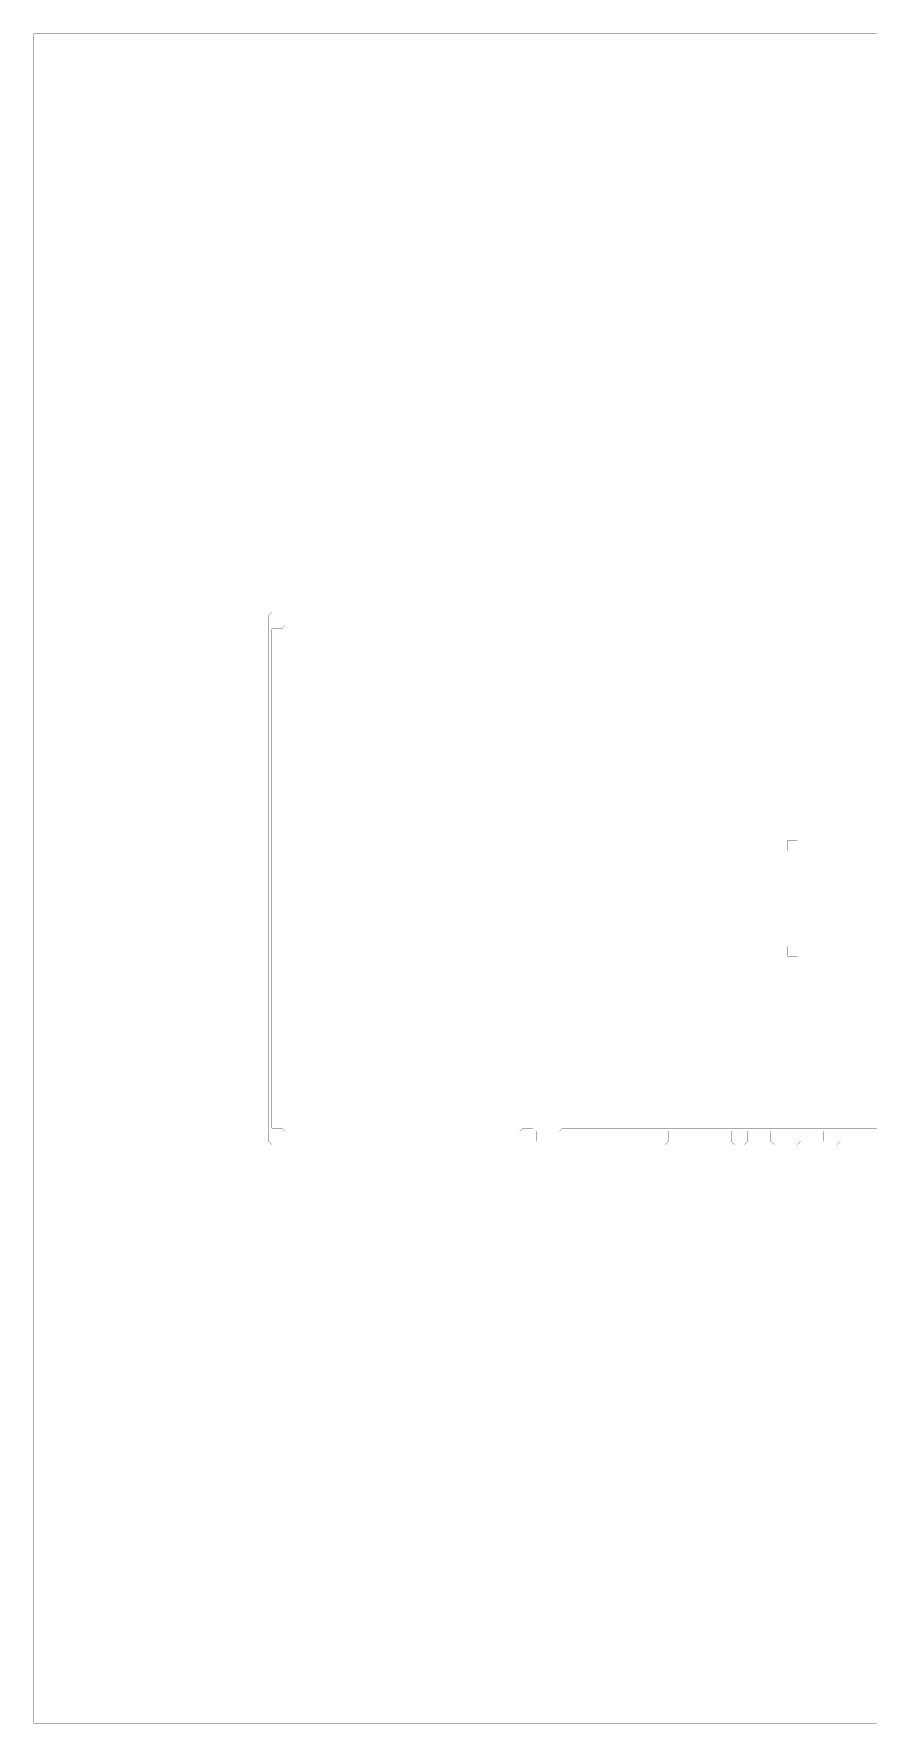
# Model space of a CAD drawing. Header units: metres. Extents: x 0 to 4990, y -4990 to 0.
# Drawn here: x 0 to 2489, y -4990 to 0 of the extents above; entities that cross this region are included whole.
import ezdxf

# ---------------------------------------------------------------- set-up
doc = ezdxf.new("R2010")
doc.units = ezdxf.units.M
doc.layers.add('conductor', color=1, linetype='Continuous')
doc.layers.add('substrate', color=5, linetype='Continuous')

msp = doc.modelspace()

# ---------------------------------------------------------------- linework, layer by layer
at = {"layer": 'conductor', "const_width": 0.5}
msp.add_lwpolyline([(2490.234375, -1718.75), (2480.46875, -1718.75), (2470.703125, -1718.75), (2460.9375, -1718.75), (2451.171875, -1718.75), (2441.40625, -1718.75), (2431.640625, -1718.75), (2421.875, -1718.75), (2412.109375, -1718.75), (2402.34375, -1718.75), (2392.578125, -1718.75), (2382.8125, -1718.75), (2373.046875, -1718.75), (2363.28125, -1718.75), (2353.515625, -1718.75), (2343.75, -1718.75), (2333.984375, -1718.75), (2324.21875, -1718.75), (2314.453125, -1718.75), (2304.6875, -1718.75), (2294.921875, -1718.75), (2285.15625, -1718.75), (2275.390625, -1718.75), (2265.625, -1718.75), (2255.859375, -1718.75), (2246.09375, -1718.75), (2236.328125, -1718.75), (2226.5625, -1718.75), (2216.796875, -1718.75), (2207.03125, -1718.75), (2197.265625, -1718.75), (2187.5, -1718.75), (2177.734375, -1718.75), (2167.96875, -1718.75), (2158.203125, -1718.75), (2148.4375, -1718.75), (2138.671875, -1718.75), (2128.90625, -1718.75), (2119.140625, -1718.75), (2109.375, -1718.75), (2099.609375, -1718.75), (2089.84375, -1718.75), (2080.078125, -1718.75), (2070.3125, -1718.75), (2060.546875, -1718.75), (2050.78125, -1718.75), (2041.015625, -1718.75), (2031.25, -1718.75), (2021.484375, -1718.75), (2011.71875, -1718.75), (2001.953125, -1718.75), (1992.1875, -1718.75), (1982.421875, -1718.75), (1972.65625, -1718.75), (1962.890625, -1718.75), (1953.125, -1718.75), (1943.359375, -1718.75), (1933.59375, -1718.75), (1923.828125, -1718.75), (1914.0625, -1718.75), (1904.296875, -1718.75), (1894.53125, -1718.75), (1884.765625, -1718.75), (1875, -1718.75), (1865.234375, -1718.75), (1855.46875, -1718.75), (1845.703125, -1718.75), (1835.9375, -1718.75), (1826.171875, -1718.75), (1816.40625, -1718.75), (1806.640625, -1718.75), (1796.875, -1718.75), (1787.109375, -1718.75), (1777.34375, -1718.75), (1767.578125, -1718.75), (1757.8125, -1718.75), (1748.046875, -1718.75), (1738.28125, -1718.75), (1728.515625, -1718.75), (1718.75, -1718.75), (1708.984375, -1718.75), (1699.21875, -1718.75), (1689.453125, -1718.75), (1679.6875, -1718.75), (1669.921875, -1718.75), (1660.15625, -1718.75), (1650.390625, -1718.75), (1640.625, -1718.75), (1630.859375, -1718.75), (1621.09375, -1718.75), (1611.328125, -1718.75), (1601.5625, -1718.75), (1591.796875, -1718.75), (1582.03125, -1718.75), (1572.265625, -1718.75), (1562.5, -1718.75), (1552.734375, -1718.75), (1542.96875, -1718.75), (1533.203125, -1718.75), (1523.4375, -1718.75), (1513.671875, -1718.75), (1503.90625, -1718.75), (1494.140625, -1718.75), (1484.375, -1718.75), (1474.609375, -1718.75), (1464.84375, -1718.75), (1455.078125, -1718.75), (1445.3125, -1718.75), (1435.546875, -1718.75), (1425.78125, -1718.75), (1416.015625, -1718.75), (1406.25, -1718.75), (1396.484375, -1718.75), (1386.71875, -1718.75), (1376.953125, -1718.75), (1367.1875, -1718.75), (1357.421875, -1718.75), (1347.65625, -1718.75), (1337.890625, -1718.75), (1328.125, -1718.75), (1318.359375, -1718.75), (1308.59375, -1718.75), (1298.828125, -1718.75), (1289.0625, -1718.75), (1279.296875, -1718.75), (1269.53125, -1718.75), (1259.765625, -1718.75), (1250, -1718.75), (1240.234375, -1718.75), (1230.46875, -1718.75), (1220.703125, -1718.75), (1210.9375, -1718.75), (1201.171875, -1718.75), (1191.40625, -1718.75), (1181.640625, -1718.75), (1171.875, -1718.75), (1162.109375, -1718.75), (1152.34375, -1718.75), (1142.578125, -1718.75), (1132.8125, -1718.75), (1123.046875, -1718.75), (1113.28125, -1718.75), (1103.515625, -1718.75), (1093.75, -1718.75), (1083.984375, -1718.75), (1074.21875, -1718.75), (1064.453125, -1718.75), (1054.6875, -1718.75), (1044.921875, -1718.75), (1035.15625, -1718.75), (1025.390625, -1718.75), (1015.625, -1718.75), (1005.859375, -1718.75), (996.09375, -1718.75), (986.328125, -1718.75), (976.5625, -1718.75), (966.796875, -1718.75), (957.03125, -1718.75), (947.265625, -1718.75), (937.5, -1718.75), (927.734375, -1718.75), (917.96875, -1718.75), (908.203125, -1718.75), (898.4375, -1718.75), (888.671875, -1718.75), (878.90625, -1718.75), (869.140625, -1718.75), (859.375, -1718.75), (849.609375, -1718.75), (839.84375, -1718.75), (830.078125, -1718.75), (820.3125, -1718.75), (810.546875, -1718.75), (800.78125, -1718.75), (791.015625, -1718.75), (781.25, -1718.75), (771.484375, -1718.75), (761.71875, -1718.75), (751.953125, -1718.75), (742.1875, -1718.75), (742.1875, -1728.515625), (742.1875, -1738.28125), (742.1875, -1748.046875), (732.421875, -1757.8125), (722.65625, -1757.8125), (712.890625, -1757.8125), (703.125, -1757.8125), (703.125, -1767.578125), (703.125, -1777.34375), (703.125, -1787.109375), (703.125, -1796.875), (703.125, -1806.640625), (703.125, -1816.40625), (703.125, -1826.171875), (703.125, -1835.9375), (703.125, -1845.703125), (703.125, -1855.46875), (703.125, -1865.234375), (703.125, -1875), (703.125, -1884.765625), (703.125, -1894.53125), (703.125, -1904.296875), (703.125, -1914.0625), (703.125, -1923.828125), (703.125, -1933.59375), (703.125, -1943.359375), (703.125, -1953.125), (703.125, -1962.890625), (703.125, -1972.65625), (703.125, -1982.421875), (703.125, -1992.1875), (703.125, -2001.953125), (703.125, -2011.71875), (703.125, -2021.484375), (703.125, -2031.25), (703.125, -2041.015625), (703.125, -2050.78125), (703.125, -2060.546875), (703.125, -2070.3125), (703.125, -2080.078125), (703.125, -2089.84375), (703.125, -2099.609375), (703.125, -2109.375), (703.125, -2119.140625), (703.125, -2128.90625), (703.125, -2138.671875), (703.125, -2148.4375), (703.125, -2158.203125), (703.125, -2167.96875), (703.125, -2177.734375), (703.125, -2187.5), (703.125, -2197.265625), (703.125, -2207.03125), (703.125, -2216.796875), (703.125, -2226.5625), (703.125, -2236.328125), (703.125, -2246.09375), (703.125, -2255.859375), (703.125, -2265.625), (703.125, -2275.390625), (703.125, -2285.15625), (703.125, -2294.921875), (703.125, -2304.6875), (703.125, -2314.453125), (703.125, -2324.21875), (703.125, -2333.984375), (703.125, -2343.75), (703.125, -2353.515625), (703.125, -2363.28125), (703.125, -2373.046875), (703.125, -2382.8125), (703.125, -2392.578125), (703.125, -2402.34375), (703.125, -2412.109375), (703.125, -2421.875), (703.125, -2431.640625), (703.125, -2441.40625), (703.125, -2451.171875), (703.125, -2460.9375), (703.125, -2470.703125), (703.125, -2480.46875), (703.125, -2490.234375), (703.125, -2500), (703.125, -2509.765625), (703.125, -2519.53125), (703.125, -2529.296875), (703.125, -2539.0625), (703.125, -2548.828125), (703.125, -2558.59375), (703.125, -2568.359375), (703.125, -2578.125), (703.125, -2587.890625), (703.125, -2597.65625), (703.125, -2607.421875), (703.125, -2617.1875), (703.125, -2626.953125), (703.125, -2636.71875), (703.125, -2646.484375), (703.125, -2656.25), (703.125, -2666.015625), (703.125, -2675.78125), (703.125, -2685.546875), (703.125, -2695.3125), (703.125, -2705.078125), (703.125, -2714.84375), (703.125, -2724.609375), (703.125, -2734.375), (703.125, -2744.140625), (703.125, -2753.90625), (703.125, -2763.671875), (703.125, -2773.4375), (703.125, -2783.203125), (703.125, -2792.96875), (703.125, -2802.734375), (703.125, -2812.5), (703.125, -2822.265625), (703.125, -2832.03125), (703.125, -2841.796875), (703.125, -2851.5625), (703.125, -2861.328125), (703.125, -2871.09375), (703.125, -2880.859375), (703.125, -2890.625), (703.125, -2900.390625), (703.125, -2910.15625), (703.125, -2919.921875), (703.125, -2929.6875), (703.125, -2939.453125), (703.125, -2949.21875), (703.125, -2958.984375), (703.125, -2968.75), (703.125, -2978.515625), (703.125, -2988.28125), (703.125, -2998.046875), (703.125, -3007.8125), (703.125, -3017.578125), (703.125, -3027.34375), (703.125, -3037.109375), (703.125, -3046.875), (703.125, -3056.640625), (703.125, -3066.40625), (703.125, -3076.171875), (703.125, -3085.9375), (703.125, -3095.703125), (703.125, -3105.46875), (703.125, -3115.234375), (703.125, -3125), (703.125, -3134.765625), (703.125, -3144.53125), (703.125, -3154.296875), (703.125, -3164.0625), (703.125, -3173.828125), (703.125, -3183.59375), (703.125, -3193.359375), (703.125, -3203.125), (703.125, -3212.890625), (703.125, -3222.65625), (703.125, -3232.421875), (712.890625, -3232.421875), (722.65625, -3232.421875), (732.421875, -3232.421875), (742.1875, -3242.1875), (742.1875, -3251.953125), (742.1875, -3261.71875), (742.1875, -3271.484375), (751.953125, -3271.484375), (761.71875, -3271.484375), (771.484375, -3271.484375), (781.25, -3271.484375), (791.015625, -3271.484375), (800.78125, -3271.484375), (810.546875, -3271.484375), (820.3125, -3271.484375), (830.078125, -3271.484375), (839.84375, -3271.484375), (849.609375, -3271.484375), (859.375, -3271.484375), (869.140625, -3271.484375), (878.90625, -3271.484375), (888.671875, -3271.484375), (898.4375, -3271.484375), (908.203125, -3271.484375), (917.96875, -3271.484375), (927.734375, -3271.484375), (937.5, -3271.484375), (947.265625, -3271.484375), (957.03125, -3271.484375), (966.796875, -3271.484375), (976.5625, -3271.484375), (986.328125, -3271.484375), (996.09375, -3271.484375), (1005.859375, -3271.484375), (1015.625, -3271.484375), (1025.390625, -3271.484375), (1035.15625, -3271.484375), (1044.921875, -3271.484375), (1054.6875, -3271.484375), (1064.453125, -3271.484375), (1074.21875, -3271.484375), (1083.984375, -3271.484375), (1093.75, -3271.484375), (1103.515625, -3271.484375), (1113.28125, -3271.484375), (1123.046875, -3271.484375), (1132.8125, -3271.484375), (1142.578125, -3271.484375), (1152.34375, -3271.484375), (1162.109375, -3271.484375), (1171.875, -3271.484375), (1181.640625, -3271.484375), (1191.40625, -3271.484375), (1201.171875, -3271.484375), (1210.9375, -3271.484375), (1220.703125, -3271.484375), (1230.46875, -3271.484375), (1240.234375, -3271.484375), (1250, -3271.484375), (1259.765625, -3271.484375), (1269.53125, -3271.484375), (1279.296875, -3271.484375), (1289.0625, -3271.484375), (1298.828125, -3271.484375), (1308.59375, -3271.484375), (1318.359375, -3271.484375), (1328.125, -3271.484375), (1337.890625, -3271.484375), (1347.65625, -3271.484375), (1357.421875, -3271.484375), (1367.1875, -3271.484375), (1376.953125, -3271.484375), (1386.71875, -3271.484375), (1396.484375, -3271.484375), (1406.25, -3271.484375), (1416.015625, -3271.484375), (1425.78125, -3271.484375), (1435.546875, -3271.484375), (1435.546875, -3261.71875), (1435.546875, -3251.953125), (1435.546875, -3242.1875), (1445.3125, -3232.421875), (1455.078125, -3232.421875), (1464.84375, -3232.421875), (1474.609375, -3232.421875), (1484.375, -3242.1875), (1484.375, -3251.953125), (1484.375, -3261.71875), (1484.375, -3271.484375), (1494.140625, -3271.484375), (1503.90625, -3271.484375), (1513.671875, -3271.484375), (1523.4375, -3271.484375), (1533.203125, -3271.484375), (1542.96875, -3271.484375), (1552.734375, -3271.484375), (1552.734375, -3261.71875), (1552.734375, -3251.953125), (1552.734375, -3242.1875), (1562.5, -3232.421875), (1572.265625, -3232.421875), (1582.03125, -3232.421875), (1591.796875, -3232.421875), (1601.5625, -3232.421875), (1611.328125, -3232.421875), (1621.09375, -3232.421875), (1630.859375, -3232.421875), (1640.625, -3232.421875), (1650.390625, -3232.421875), (1660.15625, -3232.421875), (1669.921875, -3232.421875), (1679.6875, -3232.421875), (1689.453125, -3232.421875), (1699.21875, -3232.421875), (1708.984375, -3232.421875), (1718.75, -3232.421875), (1728.515625, -3232.421875), (1738.28125, -3232.421875), (1748.046875, -3232.421875), (1757.8125, -3232.421875), (1767.578125, -3232.421875), (1777.34375, -3232.421875), (1787.109375, -3232.421875), (1796.875, -3232.421875), (1806.640625, -3232.421875), (1816.40625, -3232.421875), (1826.171875, -3232.421875), (1835.9375, -3232.421875), (1845.703125, -3232.421875), (1855.46875, -3232.421875), (1865.234375, -3232.421875), (1875, -3232.421875), (1884.765625, -3232.421875), (1894.53125, -3232.421875), (1904.296875, -3232.421875), (1914.0625, -3232.421875), (1923.828125, -3232.421875), (1933.59375, -3232.421875), (1943.359375, -3232.421875), (1953.125, -3232.421875), (1962.890625, -3232.421875), (1972.65625, -3232.421875), (1982.421875, -3232.421875), (1992.1875, -3232.421875), (2001.953125, -3232.421875), (2011.71875, -3232.421875), (2021.484375, -3232.421875), (2031.25, -3232.421875), (2041.015625, -3232.421875), (2050.78125, -3232.421875), (2060.546875, -3232.421875), (2070.3125, -3232.421875), (2080.078125, -3232.421875), (2089.84375, -3232.421875), (2099.609375, -3232.421875), (2109.375, -3232.421875), (2119.140625, -3232.421875), (2128.90625, -3232.421875), (2138.671875, -3232.421875), (2148.4375, -3232.421875), (2158.203125, -3232.421875), (2167.96875, -3232.421875), (2177.734375, -3232.421875), (2187.5, -3232.421875), (2197.265625, -3232.421875), (2207.03125, -3232.421875), (2216.796875, -3232.421875), (2226.5625, -3232.421875), (2236.328125, -3232.421875), (2246.09375, -3232.421875), (2255.859375, -3232.421875), (2265.625, -3232.421875), (2275.390625, -3232.421875), (2285.15625, -3232.421875), (2294.921875, -3232.421875), (2304.6875, -3232.421875), (2314.453125, -3232.421875), (2324.21875, -3232.421875), (2333.984375, -3232.421875), (2343.75, -3232.421875), (2353.515625, -3232.421875), (2363.28125, -3232.421875), (2373.046875, -3232.421875), (2382.8125, -3232.421875), (2392.578125, -3232.421875), (2402.34375, -3232.421875), (2412.109375, -3232.421875), (2421.875, -3232.421875), (2431.640625, -3232.421875), (2441.40625, -3232.421875), (2451.171875, -3232.421875), (2460.9375, -3232.421875), (2470.703125, -3232.421875), (2480.46875, -3232.421875), (2490.234375, -3232.421875)], dxfattribs=at)
at = {"layer": 'substrate', "const_width": 0.5}
for points in [[(2490.234375, 0), (2480.46875, 0), (2470.703125, 0), (2460.9375, 0), (2451.171875, 0), (2441.40625, 0), (2431.640625, 0), (2421.875, 0), (2412.109375, 0), (2402.34375, 0), (2392.578125, 0), (2382.8125, 0), (2373.046875, 0), (2363.28125, 0), (2353.515625, 0), (2343.75, 0), (2333.984375, 0), (2324.21875, 0), (2314.453125, 0), (2304.6875, 0), (2294.921875, 0), (2285.15625, 0), (2275.390625, 0), (2265.625, 0), (2255.859375, 0), (2246.09375, 0), (2236.328125, 0), (2226.5625, 0), (2216.796875, 0), (2207.03125, 0), (2197.265625, 0), (2187.5, 0), (2177.734375, 0), (2167.96875, 0), (2158.203125, 0), (2148.4375, 0), (2138.671875, 0), (2128.90625, 0), (2119.140625, 0), (2109.375, 0), (2099.609375, 0), (2089.84375, 0), (2080.078125, 0), (2070.3125, 0), (2060.546875, 0), (2050.78125, 0), (2041.015625, 0), (2031.25, 0), (2021.484375, 0), (2011.71875, 0), (2001.953125, 0), (1992.1875, 0), (1982.421875, 0), (1972.65625, 0), (1962.890625, 0), (1953.125, 0), (1943.359375, 0), (1933.59375, 0), (1923.828125, 0), (1914.0625, 0), (1904.296875, 0), (1894.53125, 0), (1884.765625, 0), (1875, 0), (1865.234375, 0), (1855.46875, 0), (1845.703125, 0), (1835.9375, 0), (1826.171875, 0), (1816.40625, 0), (1806.640625, 0), (1796.875, 0), (1787.109375, 0), (1777.34375, 0), (1767.578125, 0), (1757.8125, 0), (1748.046875, 0), (1738.28125, 0), (1728.515625, 0), (1718.75, 0), (1708.984375, 0), (1699.21875, 0), (1689.453125, 0), (1679.6875, 0), (1669.921875, 0), (1660.15625, 0), (1650.390625, 0), (1640.625, 0), (1630.859375, 0), (1621.09375, 0), (1611.328125, 0), (1601.5625, 0), (1591.796875, 0), (1582.03125, 0), (1572.265625, 0), (1562.5, 0), (1552.734375, 0), (1542.96875, 0), (1533.203125, 0), (1523.4375, 0), (1513.671875, 0), (1503.90625, 0), (1494.140625, 0), (1484.375, 0), (1474.609375, 0), (1464.84375, 0), (1455.078125, 0), (1445.3125, 0), (1435.546875, 0), (1425.78125, 0), (1416.015625, 0), (1406.25, 0), (1396.484375, 0), (1386.71875, 0), (1376.953125, 0), (1367.1875, 0), (1357.421875, 0), (1347.65625, 0), (1337.890625, 0), (1328.125, 0), (1318.359375, 0), (1308.59375, 0), (1298.828125, 0), (1289.0625, 0), (1279.296875, 0), (1269.53125, 0), (1259.765625, 0), (1250, 0), (1240.234375, 0), (1230.46875, 0), (1220.703125, 0), (1210.9375, 0), (1201.171875, 0), (1191.40625, 0), (1181.640625, 0), (1171.875, 0), (1162.109375, 0), (1152.34375, 0), (1142.578125, 0), (1132.8125, 0), (1123.046875, 0), (1113.28125, 0), (1103.515625, 0), (1093.75, 0), (1083.984375, 0), (1074.21875, 0), (1064.453125, 0), (1054.6875, 0), (1044.921875, 0), (1035.15625, 0), (1025.390625, 0), (1015.625, 0), (1005.859375, 0), (996.09375, 0), (986.328125, 0), (976.5625, 0), (966.796875, 0), (957.03125, 0), (947.265625, 0), (937.5, 0), (927.734375, 0), (917.96875, 0), (908.203125, 0), (898.4375, 0), (888.671875, 0), (878.90625, 0), (869.140625, 0), (859.375, 0), (849.609375, 0), (839.84375, 0), (830.078125, 0), (820.3125, 0), (810.546875, 0), (800.78125, 0), (791.015625, 0), (781.25, 0), (771.484375, 0), (761.71875, 0), (751.953125, 0), (742.1875, 0), (732.421875, 0), (722.65625, 0), (712.890625, 0), (703.125, 0), (693.359375, 0), (683.59375, 0), (673.828125, 0), (664.0625, 0), (654.296875, 0), (644.53125, 0), (634.765625, 0), (625, 0), (615.234375, 0), (605.46875, 0), (595.703125, 0), (585.9375, 0), (576.171875, 0), (566.40625, 0), (556.640625, 0), (546.875, 0), (537.109375, 0), (527.34375, 0), (517.578125, 0), (507.8125, 0), (498.046875, 0), (488.28125, 0), (478.515625, 0), (468.75, 0), (458.984375, 0), (449.21875, 0), (439.453125, 0), (429.6875, 0), (419.921875, 0), (410.15625, 0), (400.390625, 0), (390.625, 0), (380.859375, 0), (371.09375, 0), (361.328125, 0), (351.5625, 0), (341.796875, 0), (332.03125, 0), (322.265625, 0), (312.5, 0), (302.734375, 0), (292.96875, 0), (283.203125, 0), (273.4375, 0), (263.671875, 0), (253.90625, 0), (244.140625, 0), (234.375, 0), (224.609375, 0), (214.84375, 0), (205.078125, 0), (195.3125, 0), (185.546875, 0), (175.78125, 0), (166.015625, 0), (156.25, 0), (146.484375, 0), (136.71875, 0), (126.953125, 0), (117.1875, 0), (107.421875, 0), (97.65625, 0), (87.890625, 0), (78.125, 0), (68.359375, 0), (58.59375, 0), (48.828125, 0), (39.0625, 0), (29.296875, 0), (19.53125, 0), (9.765625, 0), (0, 0), (0, -9.765625), (0, -19.53125), (0, -29.296875), (0, -39.0625), (0, -48.828125), (0, -58.59375), (0, -68.359375), (0, -78.125), (0, -87.890625), (0, -97.65625), (0, -107.421875), (0, -117.1875), (0, -126.953125), (0, -136.71875), (0, -146.484375), (0, -156.25), (0, -166.015625), (0, -175.78125), (0, -185.546875), (0, -195.3125), (0, -205.078125), (0, -214.84375), (0, -224.609375), (0, -234.375), (0, -244.140625), (0, -253.90625), (0, -263.671875), (0, -273.4375), (0, -283.203125), (0, -292.96875), (0, -302.734375), (0, -312.5), (0, -322.265625), (0, -332.03125), (0, -341.796875), (0, -351.5625), (0, -361.328125), (0, -371.09375), (0, -380.859375), (0, -390.625), (0, -400.390625), (0, -410.15625), (0, -419.921875), (0, -429.6875), (0, -439.453125), (0, -449.21875), (0, -458.984375), (0, -468.75), (0, -478.515625), (0, -488.28125), (0, -498.046875), (0, -507.8125), (0, -517.578125), (0, -527.34375), (0, -537.109375), (0, -546.875), (0, -556.640625), (0, -566.40625), (0, -576.171875), (0, -585.9375), (0, -595.703125), (0, -605.46875), (0, -615.234375), (0, -625), (0, -634.765625), (0, -644.53125), (0, -654.296875), (0, -664.0625), (0, -673.828125), (0, -683.59375), (0, -693.359375), (0, -703.125), (0, -712.890625), (0, -722.65625), (0, -732.421875), (0, -742.1875), (0, -751.953125), (0, -761.71875), (0, -771.484375), (0, -781.25), (0, -791.015625), (0, -800.78125), (0, -810.546875), (0, -820.3125), (0, -830.078125), (0, -839.84375), (0, -849.609375), (0, -859.375), (0, -869.140625), (0, -878.90625), (0, -888.671875), (0, -898.4375), (0, -908.203125), (0, -917.96875), (0, -927.734375), (0, -937.5), (0, -947.265625), (0, -957.03125), (0, -966.796875), (0, -976.5625), (0, -986.328125), (0, -996.09375), (0, -1005.859375), (0, -1015.625), (0, -1025.390625), (0, -1035.15625), (0, -1044.921875), (0, -1054.6875), (0, -1064.453125), (0, -1074.21875), (0, -1083.984375), (0, -1093.75), (0, -1103.515625), (0, -1113.28125), (0, -1123.046875), (0, -1132.8125), (0, -1142.578125), (0, -1152.34375), (0, -1162.109375), (0, -1171.875), (0, -1181.640625), (0, -1191.40625), (0, -1201.171875), (0, -1210.9375), (0, -1220.703125), (0, -1230.46875), (0, -1240.234375), (0, -1250), (0, -1259.765625), (0, -1269.53125), (0, -1279.296875), (0, -1289.0625), (0, -1298.828125), (0, -1308.59375), (0, -1318.359375), (0, -1328.125), (0, -1337.890625), (0, -1347.65625), (0, -1357.421875), (0, -1367.1875), (0, -1376.953125), (0, -1386.71875), (0, -1396.484375), (0, -1406.25), (0, -1416.015625), (0, -1425.78125), (0, -1435.546875), (0, -1445.3125), (0, -1455.078125), (0, -1464.84375), (0, -1474.609375), (0, -1484.375), (0, -1494.140625), (0, -1503.90625), (0, -1513.671875), (0, -1523.4375), (0, -1533.203125), (0, -1542.96875), (0, -1552.734375), (0, -1562.5), (0, -1572.265625), (0, -1582.03125), (0, -1591.796875), (0, -1601.5625), (0, -1611.328125), (0, -1621.09375), (0, -1630.859375), (0, -1640.625), (0, -1650.390625), (0, -1660.15625), (0, -1669.921875), (0, -1679.6875), (0, -1689.453125), (0, -1699.21875), (0, -1708.984375), (0, -1718.75), (0, -1728.515625), (0, -1738.28125), (0, -1748.046875), (0, -1757.8125), (0, -1767.578125), (0, -1777.34375), (0, -1787.109375), (0, -1796.875), (0, -1806.640625), (0, -1816.40625), (0, -1826.171875), (0, -1835.9375), (0, -1845.703125), (0, -1855.46875), (0, -1865.234375), (0, -1875), (0, -1884.765625), (0, -1894.53125), (0, -1904.296875), (0, -1914.0625), (0, -1923.828125), (0, -1933.59375), (0, -1943.359375), (0, -1953.125), (0, -1962.890625), (0, -1972.65625), (0, -1982.421875), (0, -1992.1875), (0, -2001.953125), (0, -2011.71875), (0, -2021.484375), (0, -2031.25), (0, -2041.015625), (0, -2050.78125), (0, -2060.546875), (0, -2070.3125), (0, -2080.078125), (0, -2089.84375), (0, -2099.609375), (0, -2109.375), (0, -2119.140625), (0, -2128.90625), (0, -2138.671875), (0, -2148.4375), (0, -2158.203125), (0, -2167.96875), (0, -2177.734375), (0, -2187.5), (0, -2197.265625), (0, -2207.03125), (0, -2216.796875), (0, -2226.5625), (0, -2236.328125), (0, -2246.09375), (0, -2255.859375), (0, -2265.625), (0, -2275.390625), (0, -2285.15625), (0, -2294.921875), (0, -2304.6875), (0, -2314.453125), (0, -2324.21875), (0, -2333.984375), (0, -2343.75), (0, -2353.515625), (0, -2363.28125), (0, -2373.046875), (0, -2382.8125), (0, -2392.578125), (0, -2402.34375), (0, -2412.109375), (0, -2421.875), (0, -2431.640625), (0, -2441.40625), (0, -2451.171875), (0, -2460.9375), (0, -2470.703125), (0, -2480.46875), (0, -2490.234375), (0, -2500), (0, -2509.765625), (0, -2519.53125), (0, -2529.296875), (0, -2539.0625), (0, -2548.828125), (0, -2558.59375), (0, -2568.359375), (0, -2578.125), (0, -2587.890625), (0, -2597.65625), (0, -2607.421875), (0, -2617.1875), (0, -2626.953125), (0, -2636.71875), (0, -2646.484375), (0, -2656.25), (0, -2666.015625), (0, -2675.78125), (0, -2685.546875), (0, -2695.3125), (0, -2705.078125), (0, -2714.84375), (0, -2724.609375), (0, -2734.375), (0, -2744.140625), (0, -2753.90625), (0, -2763.671875), (0, -2773.4375), (0, -2783.203125), (0, -2792.96875), (0, -2802.734375), (0, -2812.5), (0, -2822.265625), (0, -2832.03125), (0, -2841.796875), (0, -2851.5625), (0, -2861.328125), (0, -2871.09375), (0, -2880.859375), (0, -2890.625), (0, -2900.390625), (0, -2910.15625), (0, -2919.921875), (0, -2929.6875), (0, -2939.453125), (0, -2949.21875), (0, -2958.984375), (0, -2968.75), (0, -2978.515625), (0, -2988.28125), (0, -2998.046875), (0, -3007.8125), (0, -3017.578125), (0, -3027.34375), (0, -3037.109375), (0, -3046.875), (0, -3056.640625), (0, -3066.40625), (0, -3076.171875), (0, -3085.9375), (0, -3095.703125), (0, -3105.46875), (0, -3115.234375), (0, -3125), (0, -3134.765625), (0, -3144.53125), (0, -3154.296875), (0, -3164.0625), (0, -3173.828125), (0, -3183.59375), (0, -3193.359375), (0, -3203.125), (0, -3212.890625), (0, -3222.65625), (0, -3232.421875), (0, -3242.1875), (0, -3251.953125), (0, -3261.71875), (0, -3271.484375), (0, -3281.25), (0, -3291.015625), (0, -3300.78125), (0, -3310.546875), (0, -3320.3125), (0, -3330.078125), (0, -3339.84375), (0, -3349.609375), (0, -3359.375), (0, -3369.140625), (0, -3378.90625), (0, -3388.671875), (0, -3398.4375), (0, -3408.203125), (0, -3417.96875), (0, -3427.734375), (0, -3437.5), (0, -3447.265625), (0, -3457.03125), (0, -3466.796875), (0, -3476.5625), (0, -3486.328125), (0, -3496.09375), (0, -3505.859375), (0, -3515.625), (0, -3525.390625), (0, -3535.15625), (0, -3544.921875), (0, -3554.6875), (0, -3564.453125), (0, -3574.21875), (0, -3583.984375), (0, -3593.75), (0, -3603.515625), (0, -3613.28125), (0, -3623.046875), (0, -3632.8125), (0, -3642.578125), (0, -3652.34375), (0, -3662.109375), (0, -3671.875), (0, -3681.640625), (0, -3691.40625), (0, -3701.171875), (0, -3710.9375), (0, -3720.703125), (0, -3730.46875), (0, -3740.234375), (0, -3750), (0, -3759.765625), (0, -3769.53125), (0, -3779.296875), (0, -3789.0625), (0, -3798.828125), (0, -3808.59375), (0, -3818.359375), (0, -3828.125), (0, -3837.890625), (0, -3847.65625), (0, -3857.421875), (0, -3867.1875), (0, -3876.953125), (0, -3886.71875), (0, -3896.484375), (0, -3906.25), (0, -3916.015625), (0, -3925.78125), (0, -3935.546875), (0, -3945.3125), (0, -3955.078125), (0, -3964.84375), (0, -3974.609375), (0, -3984.375), (0, -3994.140625), (0, -4003.90625), (0, -4013.671875), (0, -4023.4375), (0, -4033.203125), (0, -4042.96875), (0, -4052.734375), (0, -4062.5), (0, -4072.265625), (0, -4082.03125), (0, -4091.796875), (0, -4101.5625), (0, -4111.328125), (0, -4121.09375), (0, -4130.859375), (0, -4140.625), (0, -4150.390625), (0, -4160.15625), (0, -4169.921875), (0, -4179.6875), (0, -4189.453125), (0, -4199.21875), (0, -4208.984375), (0, -4218.75), (0, -4228.515625), (0, -4238.28125), (0, -4248.046875), (0, -4257.8125), (0, -4267.578125), (0, -4277.34375), (0, -4287.109375), (0, -4296.875), (0, -4306.640625), (0, -4316.40625), (0, -4326.171875), (0, -4335.9375), (0, -4345.703125), (0, -4355.46875), (0, -4365.234375), (0, -4375), (0, -4384.765625), (0, -4394.53125), (0, -4404.296875), (0, -4414.0625), (0, -4423.828125), (0, -4433.59375), (0, -4443.359375), (0, -4453.125), (0, -4462.890625), (0, -4472.65625), (0, -4482.421875), (0, -4492.1875), (0, -4501.953125), (0, -4511.71875), (0, -4521.484375), (0, -4531.25), (0, -4541.015625), (0, -4550.78125), (0, -4560.546875), (0, -4570.3125), (0, -4580.078125), (0, -4589.84375), (0, -4599.609375), (0, -4609.375), (0, -4619.140625), (0, -4628.90625), (0, -4638.671875), (0, -4648.4375), (0, -4658.203125), (0, -4667.96875), (0, -4677.734375), (0, -4687.5), (0, -4697.265625), (0, -4707.03125), (0, -4716.796875), (0, -4726.5625), (0, -4736.328125), (0, -4746.09375), (0, -4755.859375), (0, -4765.625), (0, -4775.390625), (0, -4785.15625), (0, -4794.921875), (0, -4804.6875), (0, -4814.453125), (0, -4824.21875), (0, -4833.984375), (0, -4843.75), (0, -4853.515625), (0, -4863.28125), (0, -4873.046875), (0, -4882.8125), (0, -4892.578125), (0, -4902.34375), (0, -4912.109375), (0, -4921.875), (0, -4931.640625), (0, -4941.40625), (0, -4951.171875), (0, -4960.9375), (0, -4970.703125), (0, -4980.46875), (0, -4990.234375), (9.765625, -4990.234375), (19.53125, -4990.234375), (29.296875, -4990.234375), (39.0625, -4990.234375), (48.828125, -4990.234375), (58.59375, -4990.234375), (68.359375, -4990.234375), (78.125, -4990.234375), (87.890625, -4990.234375), (97.65625, -4990.234375), (107.421875, -4990.234375), (117.1875, -4990.234375), (126.953125, -4990.234375), (136.71875, -4990.234375), (146.484375, -4990.234375), (156.25, -4990.234375), (166.015625, -4990.234375), (175.78125, -4990.234375), (185.546875, -4990.234375), (195.3125, -4990.234375), (205.078125, -4990.234375), (214.84375, -4990.234375), (224.609375, -4990.234375), (234.375, -4990.234375), (244.140625, -4990.234375), (253.90625, -4990.234375), (263.671875, -4990.234375), (273.4375, -4990.234375), (283.203125, -4990.234375), (292.96875, -4990.234375), (302.734375, -4990.234375), (312.5, -4990.234375), (322.265625, -4990.234375), (332.03125, -4990.234375), (341.796875, -4990.234375), (351.5625, -4990.234375), (361.328125, -4990.234375), (371.09375, -4990.234375), (380.859375, -4990.234375), (390.625, -4990.234375), (400.390625, -4990.234375), (410.15625, -4990.234375), (419.921875, -4990.234375), (429.6875, -4990.234375), (439.453125, -4990.234375), (449.21875, -4990.234375), (458.984375, -4990.234375), (468.75, -4990.234375), (478.515625, -4990.234375), (488.28125, -4990.234375), (498.046875, -4990.234375), (507.8125, -4990.234375), (517.578125, -4990.234375), (527.34375, -4990.234375), (537.109375, -4990.234375), (546.875, -4990.234375), (556.640625, -4990.234375), (566.40625, -4990.234375), (576.171875, -4990.234375), (585.9375, -4990.234375), (595.703125, -4990.234375), (605.46875, -4990.234375), (615.234375, -4990.234375), (625, -4990.234375), (634.765625, -4990.234375), (644.53125, -4990.234375), (654.296875, -4990.234375), (664.0625, -4990.234375), (673.828125, -4990.234375), (683.59375, -4990.234375), (693.359375, -4990.234375), (703.125, -4990.234375), (712.890625, -4990.234375), (722.65625, -4990.234375), (732.421875, -4990.234375), (742.1875, -4990.234375), (751.953125, -4990.234375), (761.71875, -4990.234375), (771.484375, -4990.234375), (781.25, -4990.234375), (791.015625, -4990.234375), (800.78125, -4990.234375), (810.546875, -4990.234375), (820.3125, -4990.234375), (830.078125, -4990.234375), (839.84375, -4990.234375), (849.609375, -4990.234375), (859.375, -4990.234375), (869.140625, -4990.234375), (878.90625, -4990.234375), (888.671875, -4990.234375), (898.4375, -4990.234375), (908.203125, -4990.234375), (917.96875, -4990.234375), (927.734375, -4990.234375), (937.5, -4990.234375), (947.265625, -4990.234375), (957.03125, -4990.234375), (966.796875, -4990.234375), (976.5625, -4990.234375), (986.328125, -4990.234375), (996.09375, -4990.234375), (1005.859375, -4990.234375), (1015.625, -4990.234375), (1025.390625, -4990.234375), (1035.15625, -4990.234375), (1044.921875, -4990.234375), (1054.6875, -4990.234375), (1064.453125, -4990.234375), (1074.21875, -4990.234375), (1083.984375, -4990.234375), (1093.75, -4990.234375), (1103.515625, -4990.234375), (1113.28125, -4990.234375), (1123.046875, -4990.234375), (1132.8125, -4990.234375), (1142.578125, -4990.234375), (1152.34375, -4990.234375), (1162.109375, -4990.234375), (1171.875, -4990.234375), (1181.640625, -4990.234375), (1191.40625, -4990.234375), (1201.171875, -4990.234375), (1210.9375, -4990.234375), (1220.703125, -4990.234375), (1230.46875, -4990.234375), (1240.234375, -4990.234375), (1250, -4990.234375), (1259.765625, -4990.234375), (1269.53125, -4990.234375), (1279.296875, -4990.234375), (1289.0625, -4990.234375), (1298.828125, -4990.234375), (1308.59375, -4990.234375), (1318.359375, -4990.234375), (1328.125, -4990.234375), (1337.890625, -4990.234375), (1347.65625, -4990.234375), (1357.421875, -4990.234375), (1367.1875, -4990.234375), (1376.953125, -4990.234375), (1386.71875, -4990.234375), (1396.484375, -4990.234375), (1406.25, -4990.234375), (1416.015625, -4990.234375), (1425.78125, -4990.234375), (1435.546875, -4990.234375), (1445.3125, -4990.234375), (1455.078125, -4990.234375), (1464.84375, -4990.234375), (1474.609375, -4990.234375), (1484.375, -4990.234375), (1494.140625, -4990.234375), (1503.90625, -4990.234375), (1513.671875, -4990.234375), (1523.4375, -4990.234375), (1533.203125, -4990.234375), (1542.96875, -4990.234375), (1552.734375, -4990.234375), (1562.5, -4990.234375), (1572.265625, -4990.234375), (1582.03125, -4990.234375), (1591.796875, -4990.234375), (1601.5625, -4990.234375), (1611.328125, -4990.234375), (1621.09375, -4990.234375), (1630.859375, -4990.234375), (1640.625, -4990.234375), (1650.390625, -4990.234375), (1660.15625, -4990.234375), (1669.921875, -4990.234375), (1679.6875, -4990.234375), (1689.453125, -4990.234375), (1699.21875, -4990.234375), (1708.984375, -4990.234375), (1718.75, -4990.234375), (1728.515625, -4990.234375), (1738.28125, -4990.234375), (1748.046875, -4990.234375), (1757.8125, -4990.234375), (1767.578125, -4990.234375), (1777.34375, -4990.234375), (1787.109375, -4990.234375), (1796.875, -4990.234375), (1806.640625, -4990.234375), (1816.40625, -4990.234375), (1826.171875, -4990.234375), (1835.9375, -4990.234375), (1845.703125, -4990.234375), (1855.46875, -4990.234375), (1865.234375, -4990.234375), (1875, -4990.234375), (1884.765625, -4990.234375), (1894.53125, -4990.234375), (1904.296875, -4990.234375), (1914.0625, -4990.234375), (1923.828125, -4990.234375), (1933.59375, -4990.234375), (1943.359375, -4990.234375), (1953.125, -4990.234375), (1962.890625, -4990.234375), (1972.65625, -4990.234375), (1982.421875, -4990.234375), (1992.1875, -4990.234375), (2001.953125, -4990.234375), (2011.71875, -4990.234375), (2021.484375, -4990.234375), (2031.25, -4990.234375), (2041.015625, -4990.234375), (2050.78125, -4990.234375), (2060.546875, -4990.234375), (2070.3125, -4990.234375), (2080.078125, -4990.234375), (2089.84375, -4990.234375), (2099.609375, -4990.234375), (2109.375, -4990.234375), (2119.140625, -4990.234375), (2128.90625, -4990.234375), (2138.671875, -4990.234375), (2148.4375, -4990.234375), (2158.203125, -4990.234375), (2167.96875, -4990.234375), (2177.734375, -4990.234375), (2187.5, -4990.234375), (2197.265625, -4990.234375), (2207.03125, -4990.234375), (2216.796875, -4990.234375), (2226.5625, -4990.234375), (2236.328125, -4990.234375), (2246.09375, -4990.234375), (2255.859375, -4990.234375), (2265.625, -4990.234375), (2275.390625, -4990.234375), (2285.15625, -4990.234375), (2294.921875, -4990.234375), (2304.6875, -4990.234375), (2314.453125, -4990.234375), (2324.21875, -4990.234375), (2333.984375, -4990.234375), (2343.75, -4990.234375), (2353.515625, -4990.234375), (2363.28125, -4990.234375), (2373.046875, -4990.234375), (2382.8125, -4990.234375), (2392.578125, -4990.234375), (2402.34375, -4990.234375), (2412.109375, -4990.234375), (2421.875, -4990.234375), (2431.640625, -4990.234375), (2441.40625, -4990.234375), (2451.171875, -4990.234375), (2460.9375, -4990.234375), (2470.703125, -4990.234375), (2480.46875, -4990.234375), (2490.234375, -4990.234375)], [(2490.234375, -3242.1875), (2480.46875, -3242.1875), (2470.703125, -3242.1875), (2460.9375, -3242.1875), (2451.171875, -3242.1875), (2441.40625, -3242.1875), (2431.640625, -3242.1875), (2421.875, -3242.1875), (2412.109375, -3242.1875), (2402.34375, -3242.1875), (2392.578125, -3242.1875), (2382.8125, -3242.1875), (2382.8125, -3251.953125), (2382.8125, -3261.71875), (2382.8125, -3271.484375), (2373.046875, -3281.25), (2363.28125, -3281.25), (2353.515625, -3281.25), (2343.75, -3281.25), (2333.984375, -3271.484375), (2333.984375, -3261.71875), (2333.984375, -3251.953125), (2333.984375, -3242.1875), (2324.21875, -3242.1875), (2314.453125, -3242.1875), (2304.6875, -3242.1875), (2294.921875, -3242.1875), (2285.15625, -3242.1875), (2275.390625, -3242.1875), (2265.625, -3242.1875), (2265.625, -3251.953125), (2265.625, -3261.71875), (2265.625, -3271.484375), (2255.859375, -3281.25), (2246.09375, -3281.25), (2236.328125, -3281.25), (2226.5625, -3281.25), (2216.796875, -3281.25), (2207.03125, -3281.25), (2197.265625, -3281.25), (2187.5, -3281.25), (2177.734375, -3271.484375), (2177.734375, -3261.71875), (2177.734375, -3251.953125), (2177.734375, -3242.1875), (2167.96875, -3242.1875), (2158.203125, -3242.1875), (2148.4375, -3242.1875), (2138.671875, -3242.1875), (2128.90625, -3242.1875), (2119.140625, -3242.1875), (2109.375, -3242.1875), (2109.375, -3251.953125), (2109.375, -3261.71875), (2109.375, -3271.484375), (2099.609375, -3281.25), (2089.84375, -3281.25), (2080.078125, -3281.25), (2070.3125, -3281.25), (2060.546875, -3271.484375), (2060.546875, -3261.71875), (2060.546875, -3251.953125), (2060.546875, -3242.1875), (2050.78125, -3242.1875), (2041.015625, -3242.1875), (2031.25, -3242.1875), (2021.484375, -3242.1875), (2011.71875, -3242.1875), (2001.953125, -3242.1875), (1992.1875, -3242.1875), (1982.421875, -3242.1875), (1972.65625, -3242.1875), (1962.890625, -3242.1875), (1953.125, -3242.1875), (1943.359375, -3242.1875), (1933.59375, -3242.1875), (1923.828125, -3242.1875), (1914.0625, -3242.1875), (1904.296875, -3242.1875), (1894.53125, -3242.1875), (1884.765625, -3242.1875), (1875, -3242.1875), (1875, -3251.953125), (1875, -3261.71875), (1875, -3271.484375), (1865.234375, -3281.25), (1855.46875, -3281.25), (1845.703125, -3281.25), (1835.9375, -3281.25), (1826.171875, -3281.25), (1816.40625, -3281.25), (1806.640625, -3281.25), (1796.875, -3281.25), (1787.109375, -3281.25), (1777.34375, -3281.25), (1767.578125, -3281.25), (1757.8125, -3281.25), (1748.046875, -3281.25), (1738.28125, -3281.25), (1728.515625, -3281.25), (1718.75, -3281.25), (1708.984375, -3281.25), (1699.21875, -3281.25), (1689.453125, -3281.25), (1679.6875, -3281.25), (1669.921875, -3281.25), (1660.15625, -3281.25), (1650.390625, -3281.25), (1640.625, -3281.25), (1630.859375, -3281.25), (1621.09375, -3281.25), (1611.328125, -3281.25), (1601.5625, -3281.25), (1591.796875, -3281.25), (1582.03125, -3281.25), (1572.265625, -3281.25), (1562.5, -3281.25), (1552.734375, -3281.25), (1542.96875, -3281.25), (1533.203125, -3281.25), (1523.4375, -3281.25), (1513.671875, -3281.25), (1503.90625, -3281.25), (1494.140625, -3281.25), (1484.375, -3281.25), (1474.609375, -3281.25), (1464.84375, -3281.25), (1455.078125, -3281.25), (1445.3125, -3281.25), (1435.546875, -3281.25), (1425.78125, -3281.25), (1416.015625, -3281.25), (1406.25, -3281.25), (1396.484375, -3281.25), (1386.71875, -3281.25), (1376.953125, -3281.25), (1367.1875, -3281.25), (1357.421875, -3281.25), (1347.65625, -3281.25), (1337.890625, -3281.25), (1328.125, -3281.25), (1318.359375, -3281.25), (1308.59375, -3281.25), (1298.828125, -3281.25), (1289.0625, -3281.25), (1279.296875, -3281.25), (1269.53125, -3281.25), (1259.765625, -3281.25), (1250, -3281.25), (1240.234375, -3281.25), (1230.46875, -3281.25), (1220.703125, -3281.25), (1210.9375, -3281.25), (1201.171875, -3281.25), (1191.40625, -3281.25), (1181.640625, -3281.25), (1171.875, -3281.25), (1162.109375, -3281.25), (1152.34375, -3281.25), (1142.578125, -3281.25), (1132.8125, -3281.25), (1123.046875, -3281.25), (1113.28125, -3281.25), (1103.515625, -3281.25), (1093.75, -3281.25), (1083.984375, -3281.25), (1074.21875, -3281.25), (1064.453125, -3281.25), (1054.6875, -3281.25), (1044.921875, -3281.25), (1035.15625, -3281.25), (1025.390625, -3281.25), (1015.625, -3281.25), (1005.859375, -3281.25), (996.09375, -3281.25), (986.328125, -3281.25), (976.5625, -3281.25), (966.796875, -3281.25), (957.03125, -3281.25), (947.265625, -3281.25), (937.5, -3281.25), (927.734375, -3281.25), (917.96875, -3281.25), (908.203125, -3281.25), (898.4375, -3281.25), (888.671875, -3281.25), (878.90625, -3281.25), (869.140625, -3281.25), (859.375, -3281.25), (849.609375, -3281.25), (839.84375, -3281.25), (830.078125, -3281.25), (820.3125, -3281.25), (810.546875, -3281.25), (800.78125, -3281.25), (791.015625, -3281.25), (781.25, -3281.25), (771.484375, -3281.25), (761.71875, -3281.25), (751.953125, -3281.25), (742.1875, -3281.25), (732.421875, -3281.25), (722.65625, -3281.25), (712.890625, -3281.25), (703.125, -3281.25), (693.359375, -3271.484375), (693.359375, -3261.71875), (693.359375, -3251.953125), (693.359375, -3242.1875), (693.359375, -3232.421875), (693.359375, -3222.65625), (693.359375, -3212.890625), (693.359375, -3203.125), (693.359375, -3193.359375), (693.359375, -3183.59375), (693.359375, -3173.828125), (693.359375, -3164.0625), (693.359375, -3154.296875), (693.359375, -3144.53125), (693.359375, -3134.765625), (693.359375, -3125), (693.359375, -3115.234375), (693.359375, -3105.46875), (693.359375, -3095.703125), (693.359375, -3085.9375), (693.359375, -3076.171875), (693.359375, -3066.40625), (693.359375, -3056.640625), (693.359375, -3046.875), (693.359375, -3037.109375), (693.359375, -3027.34375), (693.359375, -3017.578125), (693.359375, -3007.8125), (693.359375, -2998.046875), (693.359375, -2988.28125), (693.359375, -2978.515625), (693.359375, -2968.75), (693.359375, -2958.984375), (693.359375, -2949.21875), (693.359375, -2939.453125), (693.359375, -2929.6875), (693.359375, -2919.921875), (693.359375, -2910.15625), (693.359375, -2900.390625), (693.359375, -2890.625), (693.359375, -2880.859375), (693.359375, -2871.09375), (693.359375, -2861.328125), (693.359375, -2851.5625), (693.359375, -2841.796875), (693.359375, -2832.03125), (693.359375, -2822.265625), (693.359375, -2812.5), (693.359375, -2802.734375), (693.359375, -2792.96875), (693.359375, -2783.203125), (693.359375, -2773.4375), (693.359375, -2763.671875), (693.359375, -2753.90625), (693.359375, -2744.140625), (693.359375, -2734.375), (693.359375, -2724.609375), (693.359375, -2714.84375), (693.359375, -2705.078125), (693.359375, -2695.3125), (693.359375, -2685.546875), (693.359375, -2675.78125), (693.359375, -2666.015625), (693.359375, -2656.25), (693.359375, -2646.484375), (693.359375, -2636.71875), (693.359375, -2626.953125), (693.359375, -2617.1875), (693.359375, -2607.421875), (693.359375, -2597.65625), (693.359375, -2587.890625), (693.359375, -2578.125), (693.359375, -2568.359375), (693.359375, -2558.59375), (693.359375, -2548.828125), (693.359375, -2539.0625), (693.359375, -2529.296875), (693.359375, -2519.53125), (693.359375, -2509.765625), (693.359375, -2500), (693.359375, -2490.234375), (693.359375, -2480.46875), (693.359375, -2470.703125), (693.359375, -2460.9375), (693.359375, -2451.171875), (693.359375, -2441.40625), (693.359375, -2431.640625), (693.359375, -2421.875), (693.359375, -2412.109375), (693.359375, -2402.34375), (693.359375, -2392.578125), (693.359375, -2382.8125), (693.359375, -2373.046875), (693.359375, -2363.28125), (693.359375, -2353.515625), (693.359375, -2343.75), (693.359375, -2333.984375), (693.359375, -2324.21875), (693.359375, -2314.453125), (693.359375, -2304.6875), (693.359375, -2294.921875), (693.359375, -2285.15625), (693.359375, -2275.390625), (693.359375, -2265.625), (693.359375, -2255.859375), (693.359375, -2246.09375), (693.359375, -2236.328125), (693.359375, -2226.5625), (693.359375, -2216.796875), (693.359375, -2207.03125), (693.359375, -2197.265625), (693.359375, -2187.5), (693.359375, -2177.734375), (693.359375, -2167.96875), (693.359375, -2158.203125), (693.359375, -2148.4375), (693.359375, -2138.671875), (693.359375, -2128.90625), (693.359375, -2119.140625), (693.359375, -2109.375), (693.359375, -2099.609375), (693.359375, -2089.84375), (693.359375, -2080.078125), (693.359375, -2070.3125), (693.359375, -2060.546875), (693.359375, -2050.78125), (693.359375, -2041.015625), (693.359375, -2031.25), (693.359375, -2021.484375), (693.359375, -2011.71875), (693.359375, -2001.953125), (693.359375, -1992.1875), (693.359375, -1982.421875), (693.359375, -1972.65625), (693.359375, -1962.890625), (693.359375, -1953.125), (693.359375, -1943.359375), (693.359375, -1933.59375), (693.359375, -1923.828125), (693.359375, -1914.0625), (693.359375, -1904.296875), (693.359375, -1894.53125), (693.359375, -1884.765625), (693.359375, -1875), (693.359375, -1865.234375), (693.359375, -1855.46875), (693.359375, -1845.703125), (693.359375, -1835.9375), (693.359375, -1826.171875), (693.359375, -1816.40625), (693.359375, -1806.640625), (693.359375, -1796.875), (693.359375, -1787.109375), (693.359375, -1777.34375), (693.359375, -1767.578125), (693.359375, -1757.8125), (693.359375, -1748.046875), (693.359375, -1738.28125), (693.359375, -1728.515625), (693.359375, -1718.75), (703.125, -1708.984375), (712.890625, -1708.984375), (722.65625, -1708.984375), (732.421875, -1708.984375), (742.1875, -1708.984375), (751.953125, -1708.984375), (761.71875, -1708.984375), (771.484375, -1708.984375), (781.25, -1708.984375), (791.015625, -1708.984375), (800.78125, -1708.984375), (810.546875, -1708.984375), (820.3125, -1708.984375), (830.078125, -1708.984375), (839.84375, -1708.984375), (849.609375, -1708.984375), (859.375, -1708.984375), (869.140625, -1708.984375), (878.90625, -1708.984375), (888.671875, -1708.984375), (898.4375, -1708.984375), (908.203125, -1708.984375), (917.96875, -1708.984375), (927.734375, -1708.984375), (937.5, -1708.984375), (947.265625, -1708.984375), (957.03125, -1708.984375), (966.796875, -1708.984375), (976.5625, -1708.984375), (986.328125, -1708.984375), (996.09375, -1708.984375), (1005.859375, -1708.984375), (1015.625, -1708.984375), (1025.390625, -1708.984375), (1035.15625, -1708.984375), (1044.921875, -1708.984375), (1054.6875, -1708.984375), (1064.453125, -1708.984375), (1074.21875, -1708.984375), (1083.984375, -1708.984375), (1093.75, -1708.984375), (1103.515625, -1708.984375), (1113.28125, -1708.984375), (1123.046875, -1708.984375), (1132.8125, -1708.984375), (1142.578125, -1708.984375), (1152.34375, -1708.984375), (1162.109375, -1708.984375), (1171.875, -1708.984375), (1181.640625, -1708.984375), (1191.40625, -1708.984375), (1201.171875, -1708.984375), (1210.9375, -1708.984375), (1220.703125, -1708.984375), (1230.46875, -1708.984375), (1240.234375, -1708.984375), (1250, -1708.984375), (1259.765625, -1708.984375), (1269.53125, -1708.984375), (1279.296875, -1708.984375), (1289.0625, -1708.984375), (1298.828125, -1708.984375), (1308.59375, -1708.984375), (1318.359375, -1708.984375), (1328.125, -1708.984375), (1337.890625, -1708.984375), (1347.65625, -1708.984375), (1357.421875, -1708.984375), (1367.1875, -1708.984375), (1376.953125, -1708.984375), (1386.71875, -1708.984375), (1396.484375, -1708.984375), (1406.25, -1708.984375), (1416.015625, -1708.984375), (1425.78125, -1708.984375), (1435.546875, -1708.984375), (1445.3125, -1708.984375), (1455.078125, -1708.984375), (1464.84375, -1708.984375), (1474.609375, -1708.984375), (1484.375, -1708.984375), (1494.140625, -1708.984375), (1503.90625, -1708.984375), (1513.671875, -1708.984375), (1523.4375, -1708.984375), (1533.203125, -1708.984375), (1542.96875, -1708.984375), (1552.734375, -1708.984375), (1562.5, -1708.984375), (1572.265625, -1708.984375), (1582.03125, -1708.984375), (1591.796875, -1708.984375), (1601.5625, -1708.984375), (1611.328125, -1708.984375), (1621.09375, -1708.984375), (1630.859375, -1708.984375), (1640.625, -1708.984375), (1650.390625, -1708.984375), (1660.15625, -1708.984375), (1669.921875, -1708.984375), (1679.6875, -1708.984375), (1689.453125, -1708.984375), (1699.21875, -1708.984375), (1708.984375, -1708.984375), (1718.75, -1708.984375), (1728.515625, -1708.984375), (1738.28125, -1708.984375), (1748.046875, -1708.984375), (1757.8125, -1708.984375), (1767.578125, -1708.984375), (1777.34375, -1708.984375), (1787.109375, -1708.984375), (1796.875, -1708.984375), (1806.640625, -1708.984375), (1816.40625, -1708.984375), (1826.171875, -1708.984375), (1835.9375, -1708.984375), (1845.703125, -1708.984375), (1855.46875, -1708.984375), (1865.234375, -1708.984375), (1875, -1708.984375), (1884.765625, -1708.984375), (1894.53125, -1708.984375), (1904.296875, -1708.984375), (1914.0625, -1708.984375), (1923.828125, -1708.984375), (1933.59375, -1708.984375), (1943.359375, -1708.984375), (1953.125, -1708.984375), (1962.890625, -1708.984375), (1972.65625, -1708.984375), (1982.421875, -1708.984375), (1992.1875, -1708.984375), (2001.953125, -1708.984375), (2011.71875, -1708.984375), (2021.484375, -1708.984375), (2031.25, -1708.984375), (2041.015625, -1708.984375), (2050.78125, -1708.984375), (2060.546875, -1708.984375), (2070.3125, -1708.984375), (2080.078125, -1708.984375), (2089.84375, -1708.984375), (2099.609375, -1708.984375), (2109.375, -1708.984375), (2119.140625, -1708.984375), (2128.90625, -1708.984375), (2138.671875, -1708.984375), (2148.4375, -1708.984375), (2158.203125, -1708.984375), (2167.96875, -1708.984375), (2177.734375, -1708.984375), (2187.5, -1708.984375), (2197.265625, -1708.984375), (2207.03125, -1708.984375), (2216.796875, -1708.984375), (2226.5625, -1708.984375), (2236.328125, -1708.984375), (2246.09375, -1708.984375), (2255.859375, -1708.984375), (2265.625, -1708.984375), (2275.390625, -1708.984375), (2285.15625, -1708.984375), (2294.921875, -1708.984375), (2304.6875, -1708.984375), (2314.453125, -1708.984375), (2324.21875, -1708.984375), (2333.984375, -1708.984375), (2343.75, -1708.984375), (2353.515625, -1708.984375), (2363.28125, -1708.984375), (2373.046875, -1708.984375), (2382.8125, -1708.984375), (2392.578125, -1708.984375), (2402.34375, -1708.984375), (2412.109375, -1708.984375), (2421.875, -1708.984375), (2431.640625, -1708.984375), (2441.40625, -1708.984375), (2451.171875, -1708.984375), (2460.9375, -1708.984375), (2470.703125, -1708.984375), (2480.46875, -1708.984375), (2490.234375, -1708.984375)]]:
    msp.add_lwpolyline(points, dxfattribs=at)
for points in [[(2226.5625, -2382.8125), (2226.5625, -2392.578125), (2226.5625, -2402.34375), (2226.5625, -2412.109375), (2236.328125, -2412.109375), (2246.09375, -2412.109375), (2255.859375, -2412.109375), (2255.859375, -2402.34375), (2255.859375, -2392.578125), (2255.859375, -2382.8125), (2246.09375, -2382.8125), (2236.328125, -2382.8125)], [(2226.5625, -2695.3125), (2226.5625, -2705.078125), (2226.5625, -2714.84375), (2226.5625, -2724.609375), (2236.328125, -2724.609375), (2246.09375, -2724.609375), (2255.859375, -2724.609375), (2255.859375, -2714.84375), (2255.859375, -2705.078125), (2255.859375, -2695.3125), (2246.09375, -2695.3125), (2236.328125, -2695.3125)]]:
    msp.add_lwpolyline(points, close=True, dxfattribs=at)

doc.saveas('drawing.dxf')
